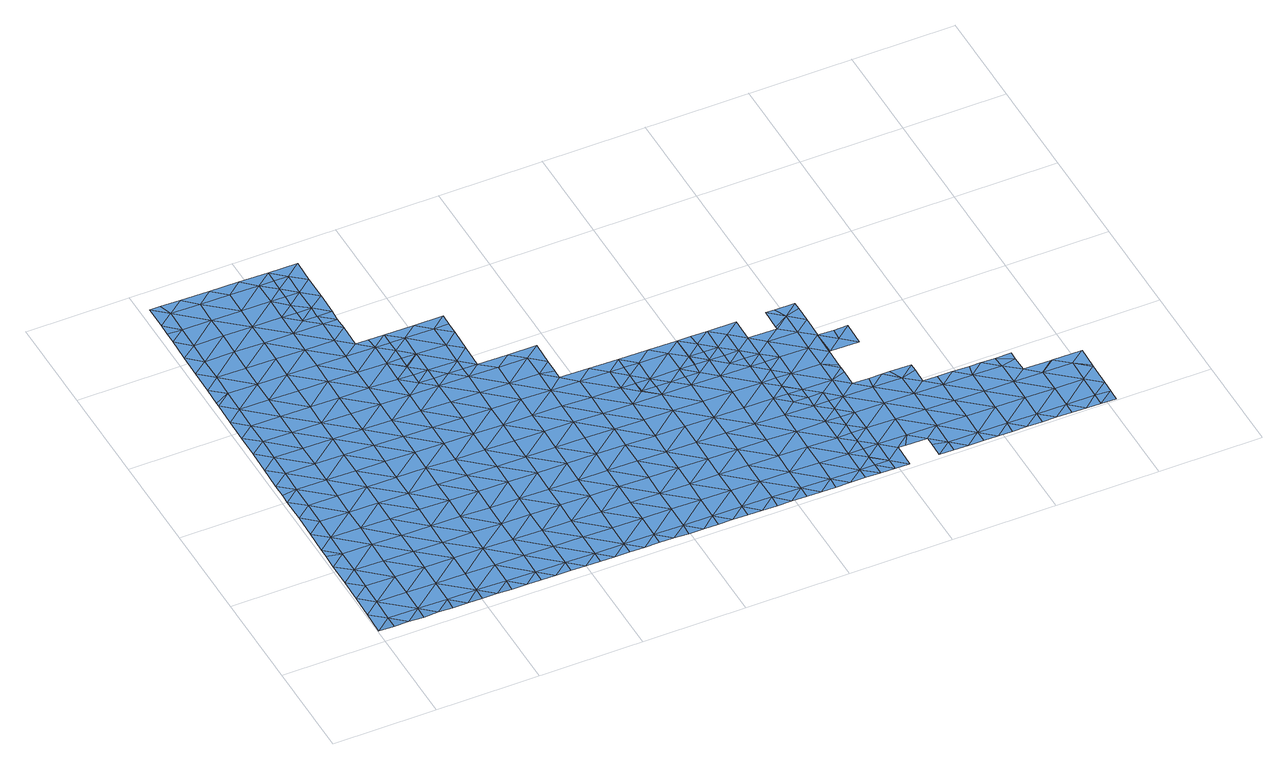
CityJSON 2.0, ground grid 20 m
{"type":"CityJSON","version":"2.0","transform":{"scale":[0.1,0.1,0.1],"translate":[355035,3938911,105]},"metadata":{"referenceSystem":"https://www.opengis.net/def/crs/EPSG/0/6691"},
"CityObjects":{
"waterbody1":{"type":"WaterBody","attributes":{"name":"10","class":"1140","function":"1","WaterBodyRiverFloodingRiskAttribute.description":"5","WaterBodyRiverFloodingRiskAttribute.rankOrg":"2","WaterBodyRiverFloodingRiskAttribute.adminType":"2","WaterBodyRiverFloodingRiskAttribute.scale":"L2"},"geometry":[{"type":"MultiSurface","lod":"1","boundaries":[[[0,1,2]],[[3,0,2]],[[0,4,1]],[[5,1,4]],[[3,6,0]],[[5,7,8]],[[5,4,7]],[[9,4,0]],[[7,10,8]],[[11,8,10]],[[0,6,9]],[[12,13,11]],[[14,7,4]],[[13,12,15]],[[6,16,9]],[[11,10,12]],[[7,14,10]],[[12,17,15]],[[4,9,18]],[[19,15,17]],[[16,20,9]],[[4,18,14]],[[21,12,10]],[[17,22,19]],[[23,19,22]],[[20,24,9]],[[21,17,12]],[[9,25,18]],[[10,14,26]],[[27,23,28]],[[21,10,26]],[[23,22,28]],[[29,30,27]],[[31,24,20]],[[18,32,14]],[[21,33,17]],[[17,34,22]],[[30,29,35]],[[29,27,28]],[[9,24,25]],[[36,37,35]],[[29,36,35]],[[31,38,24]],[[26,14,32]],[[28,22,34]],[[39,29,28]],[[18,25,32]],[[17,33,34]],[[38,40,24]],[[21,26,41]],[[42,37,43]],[[37,36,43]],[[29,44,36]],[[26,32,41]],[[41,45,21]],[[28,34,39]],[[42,46,47]],[[25,24,40]],[[33,21,45]],[[42,43,46]],[[48,40,38]],[[36,49,43]],[[33,50,34]],[[29,39,44]],[[44,49,36]],[[51,47,52]],[[47,46,52]],[[53,33,45]],[[54,39,34]],[[25,40,55]],[[32,25,56]],[[57,58,51]],[[52,57,51]],[[48,59,40]],[[56,25,55]],[[41,32,56]],[[60,45,41]],[[50,54,34]],[[46,43,61]],[[62,63,58]],[[33,53,50]],[[43,49,61]],[[63,62,64]],[[65,55,40]],[[44,39,54]],[[58,57,62]],[[52,46,66]],[[41,56,60]],[[66,46,61]],[[54,67,44]],[[44,68,49]],[[40,59,69]],[[53,45,70]],[[71,64,72]],[[67,68,44]],[[73,56,55]],[[64,62,72]],[[57,52,74]],[[45,60,70]],[[74,52,66]],[[75,62,57]],[[72,76,71]],[[69,59,77]],[[49,78,61]],[[65,40,69]],[[65,73,55]],[[73,60,56]],[[50,53,79]],[[80,54,50]],[[68,78,49]],[[81,71,76]],[[79,53,70]],[[61,78,66]],[[79,80,50]],[[82,83,81]],[[76,82,81]],[[57,74,84]],[[77,85,69]],[[60,86,70]],[[72,62,75]],[[54,87,67]],[[66,88,74]],[[57,84,75]],[[82,89,83]],[[78,88,66]],[[75,90,72]],[[85,91,69]],[[92,89,93]],[[69,91,65]],[[92,83,89]],[[86,60,73]],[[94,79,70]],[[90,95,72]],[[74,96,84]],[[54,80,87]],[[89,97,93]],[[88,96,74]],[[93,97,98]],[[76,72,95]],[[94,80,79]],[[68,67,99]],[[65,100,73]],[[101,91,85]],[[102,70,86]],[[97,103,98]],[[67,87,99]],[[99,104,68]],[[84,105,75]],[[82,76,106]],[[82,107,89]],[[94,70,102]],[[78,68,104]],[[108,87,80]],[[109,105,84]],[[65,91,100]],[[73,110,86]],[[109,84,96]],[[111,90,75]],[[76,95,106]],[[89,107,97]],[[101,112,91]],[[113,110,73]],[[113,73,100]],[[88,78,114]],[[115,80,94]],[[116,99,87]],[[107,82,106]],[[103,97,117]],[[118,95,90]],[[78,104,114]],[[119,100,91]],[[102,86,110]],[[107,120,97]],[[108,80,115]],[[116,104,99]],[[121,94,102]],[[119,91,112]],[[111,75,105]],[[110,122,102]],[[88,114,123]],[[96,88,124]],[[96,125,109]],[[126,113,100]],[[117,97,120]],[[95,127,106]],[[122,121,102]],[[116,87,108]],[[128,114,104]],[[94,121,115]],[[119,126,100]],[[118,90,111]],[[118,127,95]],[[127,107,106]],[[88,123,124]],[[112,129,119]],[[130,110,113]],[[115,131,108]],[[105,109,125]],[[128,104,116]],[[132,123,114]],[[133,120,107]],[[121,131,115]],[[96,124,125]],[[128,134,114]],[[129,135,119]],[[136,113,126]],[[117,120,137]],[[134,132,114]],[[110,138,122]],[[139,105,125]],[[108,140,116]],[[111,105,141]],[[135,142,119]],[[107,127,133]],[[133,143,120]],[[113,136,130]],[[124,123,132]],[[144,121,122]],[[145,108,131]],[[116,140,128]],[[118,111,141]],[[146,127,118]],[[105,139,141]],[[126,119,142]],[[137,120,143]],[[140,108,145]],[[147,134,128]],[[148,142,135]],[[110,130,138]],[[125,124,149]],[[150,139,125]],[[142,151,126]],[[149,124,132]],[[146,118,141]],[[136,126,151]],[[146,152,127]],[[131,121,144]],[[122,138,144]],[[153,141,139]],[[147,128,140]],[[151,154,136]],[[144,155,131]],[[150,125,149]],[[156,137,143]],[[147,157,134]],[[134,158,132]],[[159,143,133]],[[148,160,142]],[[154,161,136]],[[161,138,130]],[[133,127,162]],[[145,131,155]],[[158,149,132]],[[163,146,141]],[[130,136,161]],[[162,127,152]],[[162,159,133]],[[155,164,145]],[[165,151,142]],[[139,150,153]],[[153,163,141]],[[160,165,142]],[[158,134,157]],[[166,144,138]],[[146,167,152]],[[140,168,147]],[[169,150,149]],[[143,159,156]],[[140,145,168]],[[158,170,149]],[[171,154,151]],[[172,138,161]],[[173,174,152]],[[145,164,168]],[[147,175,157]],[[146,176,167]],[[152,167,173]],[[168,175,147]],[[162,152,174]],[[160,177,165]],[[150,178,153]],[[146,163,176]],[[166,138,172]],[[155,144,166]],[[171,151,165]],[[174,179,162]],[[180,159,162]],[[181,161,154]],[[169,178,150]],[[179,180,162]],[[171,182,154]],[[149,170,169]],[[183,156,159]],[[163,153,184]],[[177,185,165]],[[186,167,176]],[[181,172,161]],[[164,155,187]],[[158,188,170]],[[187,155,166]],[[163,189,176]],[[190,168,164]],[[191,183,159]],[[159,180,191]],[[157,175,192]],[[158,157,193]],[[184,153,178]],[[163,184,189]],[[194,186,176]],[[188,195,170]],[[185,196,165]],[[189,194,176]],[[197,171,165]],[[195,198,170]],[[154,182,181]],[[193,157,192]],[[158,193,188]],[[199,166,172]],[[200,164,187]],[[201,175,168]],[[178,202,184]],[[169,170,198]],[[194,203,186]],[[196,197,165]],[[197,182,171]],[[204,205,169]],[[199,187,166]],[[190,201,168]],[[169,198,204]],[[201,192,175]],[[206,196,185]],[[205,207,169]],[[208,172,181]],[[164,200,190]],[[178,169,207]],[[209,188,193]],[[199,172,208]],[[210,193,192]],[[211,212,178]],[[213,200,187]],[[182,214,181]],[[202,178,212]],[[178,207,211]],[[199,215,187]],[[206,216,196]],[[214,208,181]],[[215,213,187]],[[217,182,197]],[[200,213,190]],[[209,193,218]],[[192,201,210]],[[214,182,217]],[[216,219,196]],[[220,197,196]],[[221,199,208]],[[222,193,210]],[[218,193,222]],[[190,223,201]],[[219,220,196]],[[220,217,197]],[[224,221,208]],[[221,215,199]],[[224,208,214]],[[225,190,213]],[[201,223,210]],[[226,218,222]],[[216,227,219]],[[228,214,217]],[[190,225,223]],[[221,229,215]],[[215,230,213]],[[231,226,222]],[[227,232,219]],[[233,224,214]],[[229,230,215]],[[228,217,220]],[[222,210,234]],[[213,230,225]],[[234,210,223]],[[234,235,222]],[[232,236,219]],[[237,220,219]],[[233,214,228]],[[222,235,231]],[[238,221,224]],[[233,239,224]],[[230,240,225]],[[225,241,223]],[[237,228,220]],[[239,238,224]],[[223,241,234]],[[221,242,229]],[[236,232,243]],[[237,219,236]],[[238,242,221]],[[244,233,228]],[[245,231,235]],[[229,242,230]],[[225,240,241]],[[243,246,236]],[[247,244,228]],[[244,239,233]],[[247,228,237]],[[230,248,240]],[[249,234,241]],[[250,245,235]],[[235,234,250]],[[251,237,236]],[[250,234,249]],[[239,252,238]],[[240,253,241]],[[244,252,239]],[[230,242,248]],[[254,251,236]],[[251,247,237]],[[236,246,254]],[[238,255,242]],[[249,241,256]],[[240,248,253]],[[256,257,249]],[[246,258,254]],[[249,259,250]],[[260,244,247]],[[261,245,250]],[[242,262,248]],[[263,241,253]],[[251,264,247]],[[238,252,255]],[[256,241,263]],[[249,257,259]],[[258,265,254]],[[259,261,250]],[[244,260,252]],[[242,255,262]],[[263,266,256]],[[253,248,267]],[[247,264,260]],[[252,268,255]],[[248,262,267]],[[269,264,251]],[[254,265,270]],[[263,253,271]],[[251,254,269]],[[271,253,267]],[[252,260,272]],[[271,273,263]],[[265,274,270]],[[254,270,269]],[[263,273,266]],[[252,272,268]],[[262,255,275]],[[274,276,270]],[[277,272,260]],[[267,278,271]],[[275,255,268]],[[267,262,275]],[[279,264,269]],[[260,264,277]],[[280,273,271]],[[281,269,270]],[[277,264,279]],[[282,280,271]],[[267,283,278]],[[271,278,282]],[[284,268,272]],[[267,275,283]],[[278,283,285]],[[266,273,286]],[[270,276,281]],[[284,275,268]],[[287,286,273]],[[287,273,280]],[[272,277,288]],[[289,285,283]],[[276,290,281]],[[279,269,291]],[[284,272,288]],[[269,281,291]],[[292,289,283]],[[290,293,281]],[[277,279,294]],[[283,275,295]],[[294,279,291]],[[296,292,283]],[[275,284,295]],[[295,296,283]],[[293,297,281]],[[288,277,298]],[[277,294,298]],[[291,281,297]],[[284,288,299]],[[300,297,293]],[[299,288,298]],[[301,295,284]],[[302,292,296]],[[303,291,297]],[[304,298,294]],[[294,291,305]],[[284,299,306]],[[296,307,302]],[[300,308,297]],[[296,295,301]],[[291,303,305]],[[284,306,301]],[[304,294,305]],[[299,298,304]],[[297,309,303]],[[296,310,307]],[[311,306,299]],[[296,301,310]],[[297,308,309]],[[303,312,305]],[[313,309,308]],[[314,299,304]],[[315,316,317]],[[318,301,306]],[[309,312,303]],[[319,316,315]],[[315,307,319]],[[307,310,319]],[[305,320,304]],[[299,314,311]],[[321,316,319]],[[322,319,310]],[[323,314,304]],[[318,306,311]],[[310,301,318]],[[320,305,312]],[[309,313,324]],[[320,323,304]],[[324,325,309]],[[326,312,309]],[[327,322,310]],[[314,328,311]],[[329,330,319]],[[329,319,322]],[[331,309,325]],[[321,319,330]],[[323,332,314]],[[326,309,331]],[[326,333,312]],[[334,320,312]],[[310,318,327]],[[328,335,311]],[[336,318,311]],[[333,334,312]],[[335,337,311]],[[314,332,328]],[[337,336,311]],[[334,338,320]],[[339,322,327]],[[336,340,318]],[[338,341,320]],[[320,341,323]],[[340,342,318]],[[318,342,327]],[[343,328,332]],[[341,344,323]],[[327,345,339]],[[344,346,323]],[[323,346,332]],[[347,345,327]],[[327,342,347]],[[346,348,332]],[[332,349,343]],[[348,349,332]]]}]},
"waterbody2":{"type":"WaterBody","attributes":{"name":"10","class":"1140","function":"1","WaterBodyRiverFloodingRiskAttribute.description":"5","WaterBodyRiverFloodingRiskAttribute.rankOrg":"1","WaterBodyRiverFloodingRiskAttribute.adminType":"2","WaterBodyRiverFloodingRiskAttribute.scale":"L2"},"geometry":[{"type":"MultiSurface","lod":"1","boundaries":[[[186,203,350]],[[203,351,350]],[[351,352,350]],[[351,353,352]],[[180,354,191]],[[354,353,355]],[[350,352,174]],[[167,186,350]],[[354,355,183]],[[183,191,354]],[[179,174,352]],[[353,354,352]],[[174,173,350]],[[173,167,350]],[[352,180,179]],[[180,352,354]]]}]},
"waterbody3":{"type":"WaterBody","attributes":{"name":"10","class":"1140","function":"1","WaterBodyRiverFloodingRiskAttribute.description":"5","WaterBodyRiverFloodingRiskAttribute.rankOrg":"1","WaterBodyRiverFloodingRiskAttribute.adminType":"2","WaterBodyRiverFloodingRiskAttribute.scale":"L2"},"geometry":[{"type":"MultiSurface","lod":"1","boundaries":[[[356,357,358]],[[356,359,357]],[[198,360,204]],[[361,360,198]],[[360,361,362]],[[361,218,362]],[[362,218,226]],[[226,231,362]],[[231,363,362]],[[363,359,362]],[[359,360,362]],[[205,204,360]],[[358,364,356]],[[357,359,363]],[[364,365,356]],[[198,195,361]],[[356,366,359]],[[365,366,356]],[[366,365,212]],[[209,361,188]],[[195,188,361]],[[207,205,360]],[[207,366,211]],[[366,212,211]],[[359,366,360]],[[209,218,361]],[[207,360,366]]]}]},
"waterbody4":{"type":"WaterBody","attributes":{"name":"10","class":"1140","function":"1","WaterBodyRiverFloodingRiskAttribute.description":"5","WaterBodyRiverFloodingRiskAttribute.rankOrg":"1","WaterBodyRiverFloodingRiskAttribute.adminType":"2","WaterBodyRiverFloodingRiskAttribute.scale":"L2"},"geometry":[{"type":"MultiSurface","lod":"1","boundaries":[[[367,368,369]],[[330,368,367]],[[329,368,330]],[[329,322,368]],[[289,292,370]],[[371,370,292]],[[370,371,372]],[[371,317,372]],[[315,317,371]],[[321,330,373]],[[373,330,374]],[[373,374,375]],[[375,376,373]],[[285,282,278]],[[377,378,379]],[[380,381,382]],[[383,384,385]],[[386,385,384]],[[387,388,389]],[[390,389,388]],[[390,391,389]],[[389,392,387]],[[392,389,393]],[[393,389,394]],[[393,394,395]],[[395,396,397]],[[396,395,398]],[[398,395,399]],[[399,395,400]],[[401,399,400]],[[399,401,402]],[[402,401,403]],[[404,405,336]],[[340,336,405]],[[342,405,406]],[[347,342,406]],[[385,407,408]],[[333,326,386]],[[325,409,407]],[[340,405,342]],[[404,336,337]],[[405,401,400]],[[410,396,398]],[[411,397,396]],[[389,391,412]],[[282,285,370]],[[372,413,414]],[[376,413,372]],[[373,376,316]],[[316,321,373]],[[316,376,317]],[[307,315,371]],[[302,307,371]],[[292,302,371]],[[317,376,372]],[[414,370,372]],[[285,289,370]],[[368,322,339]],[[374,330,367]],[[415,374,367]],[[367,369,415]],[[400,406,405]],[[400,395,394]],[[412,394,389]],[[407,331,325]],[[407,326,331]],[[407,386,326]],[[385,386,407]],[[409,325,324]],[[409,408,407]],[[416,382,381]],[[377,382,378]],[[377,417,382]],[[377,384,417]],[[384,377,418]],[[419,418,377]],[[418,419,420]],[[420,419,421]],[[421,419,422]],[[419,379,422]],[[379,423,422]],[[378,423,379]],[[378,424,423]],[[378,425,424]],[[426,427,428]],[[426,429,427]],[[429,426,430]],[[431,432,433]],[[433,432,434]],[[435,436,437]],[[436,435,438]],[[439,438,435]],[[440,439,421]],[[439,440,441]],[[441,440,442]],[[442,440,443]],[[444,443,440]],[[445,443,444]],[[445,446,443]],[[447,446,445]],[[448,446,447]],[[449,446,448]],[[449,450,446]],[[449,448,451]],[[452,453,434]],[[452,447,453]],[[453,447,445]],[[453,445,454]],[[454,445,455]],[[454,455,456]],[[455,424,456]],[[453,454,429]],[[429,433,453]],[[446,450,443]],[[457,443,450]],[[445,444,455]],[[423,455,444]],[[422,444,440]],[[457,442,443]],[[439,435,421]],[[435,458,421]],[[459,458,435]],[[460,458,459]],[[386,334,333]],[[404,337,335]],[[459,435,437]],[[411,396,410]],[[433,434,453]],[[433,430,431]],[[429,430,433]],[[424,455,423]],[[444,422,423]],[[422,440,421]],[[421,458,420]],[[419,377,379]],[[386,384,418]],[[384,383,417]],[[417,380,382]],[[461,394,412]],[[394,461,400]],[[400,461,406]],[[406,461,345]],[[345,369,368]],[[280,414,287]],[[280,370,414]],[[370,280,282]],[[378,462,463]],[[401,464,403]],[[401,405,464]],[[405,404,464]],[[404,349,464]],[[403,464,465]],[[286,287,414]],[[413,286,414]],[[339,345,368]],[[345,461,369]],[[345,347,406]],[[461,412,369]],[[416,462,382]],[[378,382,462]],[[463,425,378]],[[466,456,467]],[[466,468,456]],[[469,470,468]],[[469,471,470]],[[428,472,473]],[[472,428,427]],[[456,470,454]],[[454,470,429]],[[474,458,460]],[[475,458,474]],[[420,458,475]],[[475,476,420]],[[476,475,346]],[[348,346,475]],[[349,475,464]],[[464,475,474]],[[464,474,465]],[[343,349,404]],[[335,343,404]],[[328,343,335]],[[386,477,334]],[[477,386,418]],[[338,334,477]],[[477,476,341]],[[344,341,476]],[[344,476,346]],[[338,477,341]],[[349,348,475]],[[476,477,420]],[[429,470,427]],[[472,427,471]],[[471,427,470]],[[470,456,468]],[[467,456,424]],[[478,467,424]],[[478,424,425]],[[420,477,418]]]}]}
},
"vertices":[
[30,49,10],[2,72,10],[1,26,10],[30,25,9],[31,95,10],[3,119,10],[58,25,10],[32,141,10],[4,164,10],[87,48,10],[33,187,10],[4,211,10],[33,234,10],[5,240,10],[88,140,10],[5,258,10],[87,24,9],[34,280,11],[88,94,10],[6,303,11],[115,24,10],[90,233,10],[35,326,11],[7,350,11],[144,47,10],[144,93,10],[89,186,10],[7,396,11],[36,372,11],[36,419,11],[8,415,11],[143,23,9],[145,139,10],[91,279,11],[91,325,11],[8,442,11],[37,465,11],[9,488,11],[172,23,10],[92,372,11],[200,46,10],[146,185,10],[10,535,11],[38,511,11],[93,418,11],[147,232,10],[39,557,11],[10,580,11],[200,23,9],[94,464,11],[148,324,11],[11,627,11],[39,603,11],[147,278,11],[149,371,11],[201,92,10],[202,138,10],[40,650,11],[12,674,11],[228,22,10],[202,184,10],[94,510,11],[41,696,11],[12,682,11],[13,719,11],[258,91,10],[95,556,11],[150,417,11],[150,463,11],[257,45,10],[203,231,10],[13,766,12],[42,742,11],[258,138,10],[96,602,11],[97,695,11],[42,788,11],[256,22,9],[151,509,11],[204,277,11],[205,323,11],[14,812,12],[43,834,11],[15,858,12],[97,649,11],[285,21,9],[259,184,10],[205,370,11],[152,555,11],[44,880,11],[98,741,11],[313,44,9],[15,881,12],[16,904,12],[261,276,11],[99,788,11],[153,601,11],[45,927,11],[16,951,12],[206,416,11],[314,91,9],[313,21,9],[260,230,10],[36,951,12],[207,462,11],[154,694,11],[100,834,11],[100,880,11],[262,369,11],[153,648,11],[316,183,9],[155,740,11],[341,20,9],[315,137,9],[208,508,11],[261,322,11],[263,415,11],[74,950,11],[156,787,11],[370,43,9],[101,926,11],[317,275,10],[316,229,9],[208,554,11],[209,600,11],[210,647,11],[371,90,9],[156,833,11],[264,461,11],[370,20,9],[372,182,9],[318,321,10],[265,553,11],[157,879,11],[264,507,11],[398,19,9],[372,136,9],[130,949,11],[373,228,9],[211,693,11],[319,414,10],[211,739,11],[427,42,9],[158,925,11],[374,274,10],[319,368,10],[212,786,11],[320,460,10],[426,19,9],[266,600,11],[267,646,11],[427,89,9],[213,832,11],[267,692,11],[428,135,9],[375,320,10],[187,948,11],[321,507,10],[322,553,10],[214,924,11],[454,18,9],[429,181,9],[214,878,11],[268,738,11],[375,367,10],[483,41,9],[430,273,10],[241,808,11],[376,413,10],[323,645,10],[322,599,10],[484,88,9],[430,227,9],[241,831,11],[241,854,11],[377,459,10],[269,785,11],[483,18,9],[324,691,10],[242,877,11],[242,901,11],[486,180,9],[485,134,9],[243,947,11],[296,714,11],[512,17,9],[269,808,11],[431,319,10],[350,575,10],[297,761,11],[433,412,10],[243,924,11],[378,506,10],[378,552,10],[297,785,11],[351,598,10],[540,40,9],[541,87,9],[351,621,10],[487,272,10],[432,366,10],[433,458,10],[322,714,10],[298,808,11],[351,622,10],[351,645,10],[540,17,9],[352,668,10],[486,226,9],[379,574,10],[434,505,10],[352,691,10],[352,713,10],[489,365,10],[542,179,9],[488,319,10],[568,17,9],[541,133,9],[407,574,10],[597,39,9],[597,86,9],[544,272,10],[435,551,10],[490,457,10],[543,226,9],[489,411,10],[435,573,10],[596,16,8],[598,132,9],[545,318,10],[545,364,10],[463,573,10],[625,16,8],[599,178,9],[491,504,10],[492,550,10],[653,38,9],[654,85,9],[600,271,9],[600,225,9],[546,410,10],[547,456,10],[601,317,9],[653,15,8],[656,177,9],[521,572,10],[681,15,8],[655,131,9],[602,363,9],[548,503,10],[548,549,10],[711,84,9],[656,224,9],[603,409,9],[710,38,9],[657,270,9],[575,479,10],[576,498,10],[710,14,8],[576,526,10],[712,176,9],[577,571,10],[658,316,9],[603,455,9],[711,130,9],[738,14,8],[632,478,9],[659,362,9],[714,269,9],[767,83,9],[767,37,9],[659,408,9],[713,223,9],[660,454,9],[766,13,8],[714,315,9],[794,13,8],[769,175,9],[687,385,9],[768,129,9],[688,431,9],[823,36,9],[687,408,9],[715,361,9],[770,268,9],[688,385,9],[688,477,9],[688,454,9],[770,222,9],[716,385,9],[823,12,8],[824,82,9],[744,384,9],[851,12,8],[825,128,9],[771,314,9],[772,361,9],[880,35,8],[825,174,9],[826,221,9],[879,11,8],[828,313,9],[772,384,9],[881,81,8],[882,173,8],[881,127,8],[827,267,9],[800,383,9],[907,11,8],[936,34,8],[828,360,9],[884,266,9],[937,80,8],[936,11,8],[883,220,8],[801,406,9],[802,429,9],[801,429,9],[884,312,9],[829,406,9],[938,126,8],[830,428,9],[857,382,9],[939,173,8],[965,10,8],[965,33,8],[965,57,8],[885,359,9],[911,243,9],[858,405,9],[858,428,9],[965,56,8],[939,219,8],[966,80,8],[966,103,8],[912,266,9],[912,289,9],[912,288,9],[966,126,8],[885,382,9],[912,312,9],[967,149,8],[913,335,9],[940,242,9],[967,172,8],[914,381,9],[968,195,8],[913,358,9],[968,219,8],[968,242,9],
[270,831,11],[299,853,11],[270,877,11],[299,900,11],[271,923,11],[300,946,11],
[437,689,10],[465,666,10],[465,689,10],[437,643,10],[380,644,10],[379,598,10],[436,597,10],[464,620,10],[466,712,10],[410,713,10],[381,690,10],
[887,451,9],[886,405,9],[914,427,9],[716,407,9],[773,407,9],[773,453,9],[830,452,9],[859,474,9],[828,475,9],[802,475,9],[1107,78,8],[1163,30,8],[1164,77,8],[1078,37,8],[1078,8,8],[1106,31,8],[1035,56,8],[1050,79,8],[1022,56,8],[994,80,8],[1028,472,9],[989,472,9],[1000,449,9],[972,473,9],[971,432,9],[1028,457,9],[1028,425,9],[999,403,9],[1027,380,9],[1055,356,9],[1057,379,9],[1028,333,9],[1026,333,9],[998,357,9],[998,310,9],[1025,294,9],[1025,286,9],[940,265,9],[941,311,9],[942,358,9],[993,33,8],[1021,9,8],[993,10,8],[1083,332,9],[1084,379,9],[971,426,9],[746,476,9],[717,453,9],[915,474,9],[1106,8,8],[1079,55,8],[1051,125,8],[1108,124,8],[1052,171,8],[1109,170,8],[1164,123,8],[1220,76,8],[1220,29,8],[1191,6,8],[1418,49,8],[1389,27,8],[1418,24,8],[1390,73,8],[1419,96,8],[1419,100,8],[1420,141,8],[1391,119,8],[1363,142,8],[1109,216,8],[1138,239,8],[1097,240,8],[1138,224,8],[1137,193,8],[1165,169,8],[1165,192,8],[1194,192,8],[1222,168,8],[1221,122,8],[1278,121,8],[1278,167,8],[1307,143,8],[1307,173,8],[1276,190,8],[1250,191,8],[1307,190,8],[1361,142,8],[1334,120,8],[1334,74,8],[1277,75,8],[1276,28,8],[1227,191,8],[1053,217,8],[1082,240,8],[1057,240,8],[942,404,9],[1134,7,8],[1163,7,8],[997,264,9],[1025,274,9],[1276,5,8],[1247,6,8],[1304,5,8],[1332,4,8],[1333,27,8],[1361,4,8],[1389,3,8],[1418,3,7],[1025,241,8],[996,218,8],[995,172,8],[995,126,8],[1219,6,8]
]}
